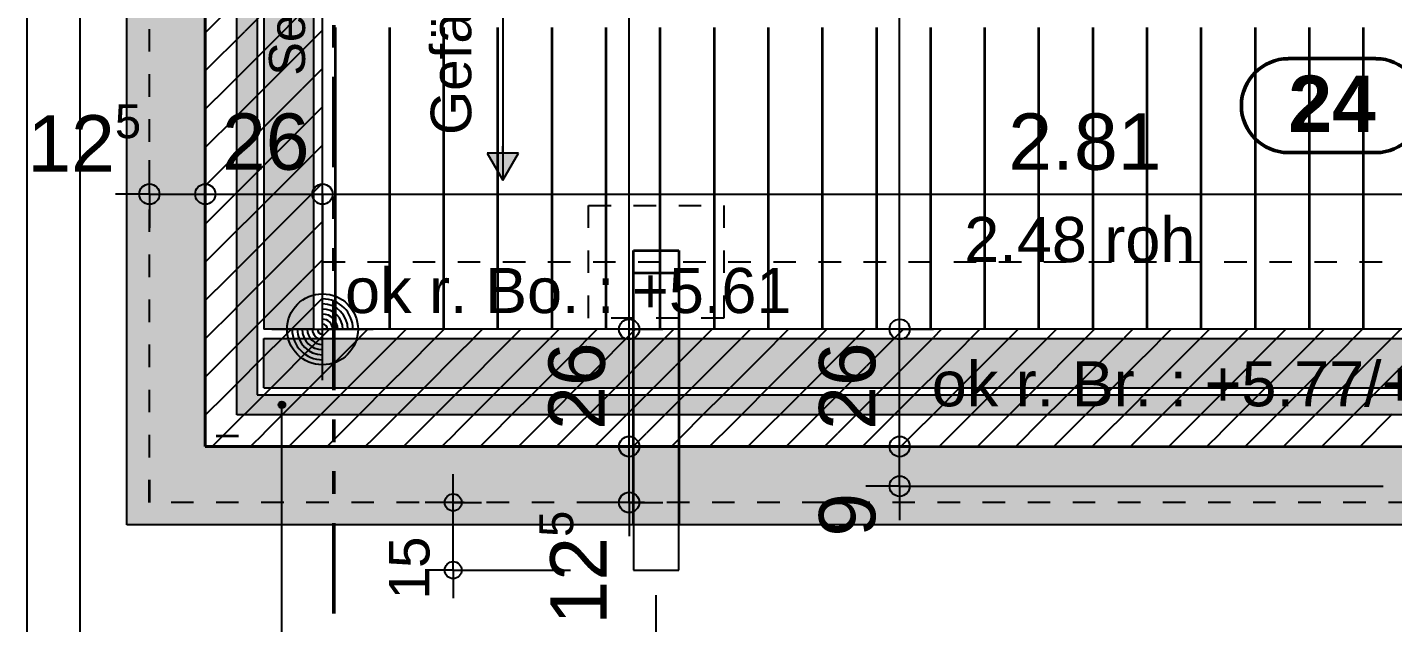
# Model space of a CAD drawing. Header units: centimetres. Extents: x 0.3 to 84.3, y 0.3 to 59.7.
# Drawn here: x 30.55 to 36.61, y 10.26 to 12.9 of the extents above; entities that cross this region are included whole.
import ezdxf

# ---------------------------------------------------------------- set-up
doc = ezdxf.new("R2010")
doc.units = ezdxf.units.CM
for name, pattern in [('AUSGEZOGEN', [0]), ('KURZGESTRICHELT', [0.25, 0.15, -0.1]), ('LINIE_17', [0.05, 0, -0.05]), ('LINIE_23', [0.79, 0.4, -0.13, 0, -0.13, 0, -0.13]), ('PHANTOM', [63.5, 31.75, -6.35, 6.35, -6.35, 6.35, -6.35]), ('PUNKT', [6.35, 0, -6.35]), ('RAND', [44.45, 12.7, -6.35, 12.7, -6.35, 0, -6.35]), ('VERDECKT', [9.525, 6.35, -3.175])]:
    doc.linetypes.add(name, pattern=pattern)
for name, color, linetype, lineweight in [('Ausbau Raeume', 7, 'AUSGEZOGEN', 35), ('Bauachsen grob', 7, 'RAND', 25), ('Beton Ansicht', 7, 'AUSGEZOGEN', 25), ('Beton verdeckt vorne', 7, 'KURZGESTRICHELT', 25), ('Bodenplatte', 7, 'AUSGEZOGEN', 35), ('Decke', 7, 'AUSGEZOGEN', 35), ('Detailmasse', 7, 'AUSGEZOGEN', 25), ('Dichtung', 240, 'AUSGEZOGEN', 25), ('Entwaesserungsb._ Retentionb', 251, 'AUSGEZOGEN', 50), ('Holz Fassadenverkleidung', 7, 'AUSGEZOGEN', 35), ('Holzgelaender', 7, 'AUSGEZOGEN', 50), ('Konstruktion oben', 7, 'VERDECKT', 25), ('Rolladen', 7, 'AUSGEZOGEN', 25), ('Spengler', 7, 'AUSGEZOGEN', 35), ('Text Koten', 7, 'AUSGEZOGEN', 50), ('Text Werkplan Ausfuehrung', 7, 'AUSGEZOGEN', 50), ('Vorhangbrett', 7, 'AUSGEZOGEN', 25), ('Werkplan- Ausfuehrungsmasse', 7, 'AUSGEZOGEN', 25)]:
    doc.layers.add(name, color=color, linetype=linetype, lineweight=lineweight)
doc.styles.add('ARIAL', font='ARIAL.TTF')

msp = doc.modelspace()

# ---------------------------------------------------------------- hatches: boundary and pattern name
at = {"layer": 'Entwaesserungsb._ Retentionb', "linetype": 'AUSGEZOGEN', "lineweight": 25}
msp.add_hatch(color=7, dxfattribs=at).paths.add_polyline_path([(32.591, 12.3462), (32.66, 12.2262), (32.729, 12.3462)])
at = {"layer": 'Holzgelaender', "linetype": 'AUSGEZOGEN', "lineweight": 25, "true_color": 0xe3e3e3}
msp.add_hatch(color=254, dxfattribs=at).paths.add_polyline_path([(31.48, 15.518), (31.48, 11.184), (37.28, 11.184), (37.28, 11.274), (31.57, 11.274), (31.57, 15.518)])
at = {"layer": 'Rolladen', "linetype": 'AUSGEZOGEN', "lineweight": 25, "true_color": 0xf2edfc}
for points in [[(31.6, 15.578), (31.6, 11.564), (31.82, 11.564), (31.82, 15.578)], [(31.6, 11.304), (37.32, 11.304), (37.32, 11.524), (31.6, 11.524)]]:
    msp.add_hatch(color=7, dxfattribs=at).paths.add_polyline_path(points)
at = {"layer": 'Spengler', "linetype": 'AUSGEZOGEN', "lineweight": 25, "true_color": 0xfafafa}
msp.add_hatch(color=7, dxfattribs=at).paths.add_polyline_path([(30.992, 15.618), (30.992, 10.696), (37.38, 10.696), (37.38, 11.044), (31.34, 11.044), (31.34, 15.618)])
at = {"layer": 'Text Werkplan Ausfuehrung', "linetype": 'AUSGEZOGEN', "lineweight": 25}
for points in [[(31.665, 11.229), (31.695, 11.229), (31.6929, 11.2365)], [(31.665, 11.229), (31.6929, 11.2365), (31.6671, 11.2365)], [(31.6671, 11.2215), (31.695, 11.229), (31.665, 11.229)], [(31.6671, 11.2365), (31.6929, 11.2365), (31.6875, 11.2419)], [(31.6671, 11.2365), (31.6875, 11.2419), (31.6725, 11.2419)], [(31.6671, 11.2215), (31.6929, 11.2215), (31.695, 11.229)], [(31.6725, 11.2161), (31.6929, 11.2215), (31.6671, 11.2215)], [(31.6725, 11.2419), (31.6875, 11.2419), (31.68, 11.244)], [(31.6725, 11.2161), (31.6875, 11.2161), (31.6929, 11.2215)], [(31.6875, 11.2161), (31.6725, 11.2161), (31.68, 11.214)]]:
    msp.add_hatch(color=7, dxfattribs=at).paths.add_polyline_path(points)

# ---------------------------------------------------------------- linework, layer by layer
at = {"layer": 'Ausbau Raeume', "color": 254, "linetype": 'AUSGEZOGEN', "lineweight": 35}
for p, q in [((31.9182, 12.1846), (31.9182, 12.9032)), ((32.1582, 12.1846), (32.1582, 12.9032)), ((32.3982, 12.1846), (32.3982, 12.9032)), ((32.6382, 12.1846), (32.6382, 12.9032)), ((32.8782, 12.1846), (32.8782, 12.9032)), ((33.1182, 12.1846), (33.1182, 12.9032)), ((33.3582, 12.1846), (33.3582, 12.9032)), ((33.5982, 12.1846), (33.5982, 12.9032)), ((33.8382, 12.1846), (33.8382, 12.9032)), ((34.0782, 12.1846), (34.0782, 12.9032)), ((34.3182, 12.1846), (34.3182, 12.9032)), ((34.5582, 12.1846), (34.5582, 12.9032)), ((34.7982, 12.1846), (34.7982, 12.9032)), ((35.0382, 12.1846), (35.0382, 12.9032)), ((35.2782, 12.1846), (35.2782, 12.9032)), ((35.5182, 12.1846), (35.5182, 12.9032)), ((35.7582, 12.1846), (35.7582, 12.9032)), ((35.9982, 12.1846), (35.9982, 12.9032)), ((36.2382, 12.1846), (36.2382, 12.9032)), ((36.4782, 12.1846), (36.4782, 12.9032)), ((31.9182, 11.564), (31.9182, 12.1832)), ((32.1582, 11.564), (32.1582, 12.1832)), ((32.3982, 11.564), (32.3982, 12.1832)), ((32.6382, 11.564), (32.6382, 12.1832)), ((32.8782, 11.564), (32.8782, 12.1832)), ((33.1182, 11.564), (33.1182, 12.1832)), ((33.3582, 11.564), (33.3582, 12.1832)), ((33.5982, 11.564), (33.5982, 12.1832)), ((33.8382, 11.564), (33.8382, 12.1832)), ((34.0782, 11.564), (34.0782, 12.1832)), ((34.3182, 11.564), (34.3182, 12.1832)), ((34.5582, 11.564), (34.5582, 12.1832)), ((34.7982, 11.564), (34.7982, 12.1832)), ((35.0382, 11.564), (35.0382, 12.1832)), ((35.2782, 11.564), (35.2782, 12.1832)), ((35.5182, 11.564), (35.5182, 12.1832)), ((35.7582, 11.564), (35.7582, 12.1832)), ((35.9982, 11.564), (35.9982, 12.1832)), ((36.2382, 11.564), (36.2382, 12.1832)), ((36.4782, 11.564), (36.4782, 12.1832))]:
    msp.add_line(p, q, dxfattribs=at)
at = {"layer": 'Bauachsen grob', "color": 32, "linetype": 'LINIE_23', "lineweight": 50, "true_color": 0xc36e14}
msp.add_line((31.91, 1.394), (31.91, 57.974), dxfattribs=at)
at = {"layer": 'Beton Ansicht', "color": 7, "linetype": 'AUSGEZOGEN', "lineweight": 25}
for p, q in [((31.86, 11.564), (31.86, 15.618)), ((37.48, 11.564), (31.86, 11.564))]:
    msp.add_line(p, q, dxfattribs=at)
at = {"layer": 'Beton verdeckt vorne', "color": 7, "linetype": 'VERDECKT', "lineweight": 25}
for p, q in [((31.34, 11.044), (31.34, 15.954)), ((37.48, 11.044), (31.34, 11.044))]:
    msp.add_line(p, q, dxfattribs=at)
at = {"layer": 'Bodenplatte', "color": 92, "linetype": 'VERDECKT', "lineweight": 35, "true_color": 0x00c600}
for p, q in [((31.34, 11.044), (31.34, 15.954)), ((63.04, 11.044), (31.34, 11.044))]:
    msp.add_line(p, q, dxfattribs=at)
at = {"layer": 'Decke', "color": 92, "linetype": 'PHANTOM', "lineweight": 35, "true_color": 0x00c600}
for p, q in [((31.34, 15.954), (31.34, 11.044)), ((31.34, 11.044), (63.04, 11.044))]:
    msp.add_line(p, q, dxfattribs=at)
at = {"layer": 'Detailmasse', "color": 240, "linetype": 'AUSGEZOGEN', "lineweight": 25}
for p, q in [((32.44, 10.796), (32.44, 10.921)), ((32.44, 10.796), (32.315, 10.796)), ((32.44, 10.796), (32.565, 10.796)), ((32.44, 10.796), (32.44, 10.796)), ((32.44, 10.496), (32.44, 10.796)), ((32.44, 10.496), (32.315, 10.496)), ((32.44, 10.496), (32.565, 10.496)), ((32.44, 10.496), (32.96, 10.496)), ((32.44, 10.496), (32.44, 10.371))]:
    msp.add_line(p, q, dxfattribs=at)
msp.add_lwpolyline([(33.34, 8.784), (33.34, 8.854), (33.34, 8.854), (33.34, 8.854), (33.34, 8.854), (33.34, 8.854), (33.34, 8.854), (33.34, 8.854), (33.34, 8.854), (33.34, 10.384)], dxfattribs=at)
for centre in [(32.44, 10.796), (32.44, 10.496)]:
    msp.add_circle(centre, 0.0375, dxfattribs=at)
at = {"layer": 'Dichtung', "color": 21, "linetype": 'AUSGEZOGEN', "lineweight": 25, "true_color": 0xffa8a8}
for p, q in [((31.5163, 12.8863), (31.728, 13.098)), ((31.34, 12.8798), (31.431, 12.9707)), ((31.6011, 12.8015), (31.8128, 13.0132)), ((31.34, 12.7101), (31.5158, 12.8859)), ((31.686, 12.7166), (31.86, 12.8906)), ((31.389, 12.5893), (31.6007, 12.801)), ((31.7708, 12.6318), (31.86, 12.7209)), ((31.4738, 12.5045), (31.6855, 12.7162)), ((31.5587, 12.4196), (31.7704, 12.6313)), ((31.34, 12.5404), (31.3885, 12.5889)), ((31.6435, 12.3348), (31.8552, 12.5465)), ((31.8557, 12.5469), (31.86, 12.5512)), ((31.34, 12.3706), (31.4734, 12.504)), ((31.3465, 12.2075), (31.5583, 12.4192)), ((31.7284, 12.2499), (31.86, 12.3815)), ((31.4314, 12.1226), (31.6431, 12.3343)), ((31.5163, 12.0378), (31.728, 12.2495)), ((31.34, 12.2009), (31.3461, 12.2071)), ((31.8132, 12.1651), (31.86, 12.2118)), ((31.34, 12.0312), (31.431, 12.1222)), ((31.6011, 11.9529), (31.8128, 12.1646)), ((31.34, 11.8615), (31.5158, 12.0374)), ((31.686, 11.8681), (31.86, 12.0421)), ((31.389, 11.7408), (31.6007, 11.9525)), ((31.7708, 11.7832), (31.86, 11.8724)), ((31.4738, 11.6559), (31.6855, 11.8677)), ((31.5587, 11.5711), (31.7704, 11.7828)), ((31.34, 11.6918), (31.3885, 11.7404)), ((31.6435, 11.4862), (31.8552, 11.6979)), ((31.8557, 11.6984), (31.86, 11.7027)), ((31.34, 11.5221), (31.4734, 11.6555)), ((31.3465, 11.359), (31.5583, 11.5707)), ((31.7284, 11.4014), (31.891, 11.564)), ((31.8132, 11.3165), (32.0249, 11.5282)), ((32.0254, 11.5287), (32.0607, 11.564)), ((32.1102, 11.4438), (32.2304, 11.564)), ((32.1951, 11.359), (32.4001, 11.564)), ((32.4921, 11.4862), (32.5698, 11.564)), ((32.5769, 11.4014), (32.7395, 11.564)), ((32.6618, 11.3165), (32.8735, 11.5282)), ((32.8739, 11.5287), (32.9092, 11.564)), ((32.9587, 11.4438), (33.0789, 11.564)), ((33.0436, 11.359), (33.2486, 11.564)), ((33.3406, 11.4862), (33.4183, 11.564)), ((33.4254, 11.4014), (33.5881, 11.564)), ((33.5103, 11.3165), (33.722, 11.5282)), ((33.7224, 11.5287), (33.7578, 11.564)), ((33.8073, 11.4438), (33.9275, 11.564)), ((33.8921, 11.359), (34.0972, 11.564)), ((34.1891, 11.4862), (34.2669, 11.564)), ((34.274, 11.4014), (34.4366, 11.564)), ((34.3588, 11.3165), (34.5705, 11.5282)), ((34.571, 11.5287), (34.6063, 11.564)), ((34.6558, 11.4438), (34.776, 11.564)), ((34.7407, 11.359), (34.9457, 11.564)), ((35.0376, 11.4862), (35.1154, 11.564)), ((35.1225, 11.4014), (35.2851, 11.564)), ((35.2073, 11.3165), (35.4191, 11.5282)), ((35.4195, 11.5287), (35.4548, 11.564)), ((35.5043, 11.4438), (35.6245, 11.564)), ((35.5892, 11.359), (35.7942, 11.564)), ((35.8862, 11.4862), (35.9639, 11.564)), ((35.971, 11.4014), (36.1336, 11.564)), ((36.0559, 11.3165), (36.2676, 11.5282)), ((36.268, 11.5287), (36.3033, 11.564)), ((36.3529, 11.4438), (36.473, 11.564)), ((36.4377, 11.359), (36.6428, 11.564)), ((31.4314, 11.2741), (31.6431, 11.4858)), ((32.2799, 11.2741), (32.4916, 11.4858)), ((33.1285, 11.2741), (33.3402, 11.4858)), ((33.977, 11.2741), (34.1887, 11.4858)), ((34.8255, 11.2741), (35.0372, 11.4858)), ((35.674, 11.2741), (35.8857, 11.4858)), ((36.5226, 11.2741), (36.7343, 11.4858)), ((31.5163, 11.1893), (31.728, 11.401)), ((31.8981, 11.2317), (32.1098, 11.4434)), ((32.3648, 11.1893), (32.5765, 11.401)), ((32.7466, 11.2317), (32.9583, 11.4434)), ((33.2133, 11.1893), (33.425, 11.401)), ((33.5951, 11.2317), (33.8069, 11.4434)), ((34.0618, 11.1893), (34.2735, 11.401)), ((34.4437, 11.2317), (34.6554, 11.4434)), ((34.9104, 11.1893), (35.1221, 11.401)), ((35.2922, 11.2317), (35.5039, 11.4434)), ((35.7589, 11.1893), (35.9706, 11.401)), ((36.1407, 11.2317), (36.3524, 11.4434)), ((31.34, 11.3524), (31.3461, 11.3585)), ((31.9829, 11.1468), (32.1946, 11.3585)), ((32.8315, 11.1468), (33.0432, 11.3585)), ((33.68, 11.1468), (33.8917, 11.3585)), ((34.5285, 11.1468), (34.7402, 11.3585)), ((35.3771, 11.1468), (35.5888, 11.3585)), ((36.2256, 11.1468), (36.4373, 11.3585)), ((31.34, 11.1827), (31.431, 11.2737)), ((31.6011, 11.1044), (31.8128, 11.3161)), ((32.0678, 11.062), (32.2795, 11.2737)), ((32.4496, 11.1044), (32.6613, 11.3161)), ((32.9163, 11.062), (33.128, 11.2737)), ((33.2982, 11.1044), (33.5099, 11.3161)), ((33.7649, 11.062), (33.9766, 11.2737)), ((34.1467, 11.1044), (34.3584, 11.3161)), ((34.6134, 11.062), (34.8251, 11.2737)), ((34.9952, 11.1044), (35.2069, 11.3161)), ((35.4619, 11.062), (35.6736, 11.2737)), ((35.8437, 11.1044), (36.0555, 11.3161)), ((36.3104, 11.062), (36.5221, 11.2737)), ((31.7104, 11.044), (31.8977, 11.2313)), ((32.5589, 11.044), (32.7462, 11.2313)), ((33.4075, 11.044), (33.5947, 11.2313)), ((34.256, 11.044), (34.4432, 11.2313)), ((35.1045, 11.044), (35.2918, 11.2313)), ((35.953, 11.044), (36.1403, 11.2313)), ((31.371, 11.044), (31.5158, 11.1888)), ((31.8801, 11.044), (31.9825, 11.1464)), ((32.2195, 11.044), (32.3644, 11.1888)), ((32.7286, 11.044), (32.831, 11.1464)), ((33.0681, 11.044), (33.2129, 11.1888)), ((33.5772, 11.044), (33.6796, 11.1464)), ((33.9166, 11.044), (34.0614, 11.1888)), ((34.4257, 11.044), (34.5281, 11.1464)), ((34.7651, 11.044), (34.9099, 11.1888)), ((35.2742, 11.044), (35.3766, 11.1464)), ((35.6136, 11.044), (35.7585, 11.1888)), ((36.1228, 11.044), (36.2252, 11.1464)), ((36.4622, 11.044), (36.607, 11.1888)), ((31.5407, 11.044), (31.6007, 11.104)), ((32.3892, 11.044), (32.4492, 11.104)), ((33.2378, 11.044), (33.2977, 11.104)), ((34.0863, 11.044), (34.1463, 11.104)), ((34.9348, 11.044), (34.9948, 11.104)), ((35.7833, 11.044), (35.8433, 11.104)), ((32.0498, 11.044), (32.0674, 11.0615)), ((32.8983, 11.044), (32.9159, 11.0615)), ((33.7469, 11.044), (33.7644, 11.0615)), ((34.5954, 11.044), (34.613, 11.0615)), ((35.4439, 11.044), (35.4615, 11.0615)), ((36.2925, 11.044), (36.31, 11.0615))]:
    msp.add_line(p, q, dxfattribs=at)
at = {"layer": 'Entwaesserungsb._ Retentionb', "color": 7, "linetype": 'AUSGEZOGEN', "lineweight": 25}
for p, q in [((32.66, 14.4752), (32.66, 12.2262)), ((32.66, 12.3462), (32.66, 12.3762)), ((32.729, 12.3462), (32.591, 12.3462)), ((32.591, 12.3462), (32.66, 12.2262)), ((32.66, 12.2262), (32.729, 12.3462)), ((32.66, 12.2262), (32.66, 12.2262)), ((32.66, 12.2262), (32.66, 12.2262)), ((32.66, 12.2262), (32.66, 12.2262))]:
    msp.add_line(p, q, dxfattribs=at)
at = {"layer": 'Entwaesserungsb._ Retentionb', "color": 7, "linetype": 'LINIE_17', "lineweight": 25}
msp.add_line((31.86, 11.864), (46.96, 11.864), dxfattribs=at)
at = {"layer": 'Holz Fassadenverkleidung', "color": 7, "linetype": 'LINIE_17', "lineweight": 25}
for p, q in [((31.092, 10.796), (31.092, 19.354)), ((63.288, 10.796), (31.092, 10.796))]:
    msp.add_line(p, q, dxfattribs=at)
at = {"layer": 'Holzgelaender', "color": 7, "linetype": 'AUSGEZOGEN', "lineweight": 25}
for p, q in [((31.48, 11.184), (31.48, 15.518)), ((31.57, 15.518), (31.57, 11.274)), ((31.57, 11.274), (37.28, 11.274)), ((37.28, 11.184), (31.48, 11.184))]:
    msp.add_line(p, q, dxfattribs=at)
at = {"layer": 'Konstruktion oben', "color": 7, "linetype": 'PUNKT', "lineweight": 35}
for p, q in [((31.092, 10.796), (31.092, 19.354)), ((31.388, 15.618), (31.388, 11.092)), ((31.388, 11.092), (37.38, 11.092)), ((63.288, 10.796), (31.092, 10.796))]:
    msp.add_line(p, q, dxfattribs=at)
at = {"layer": 'Rolladen', "color": 202, "linetype": 'PHANTOM', "lineweight": 25}
for p, q in [((31.6, 15.578), (31.6, 11.564)), ((31.82, 15.578), (31.82, 11.564)), ((31.82, 11.564), (31.6, 11.564)), ((31.6, 11.304), (31.6, 11.524)), ((31.6, 11.524), (37.32, 11.524)), ((31.6, 11.304), (37.32, 11.304))]:
    msp.add_line(p, q, dxfattribs=at)
at = {"layer": 'Spengler', "color": 7, "linetype": 'AUSGEZOGEN', "lineweight": 25}
for p, q in [((30.992, 10.696), (30.992, 15.618)), ((31.34, 11.044), (31.34, 15.618)), ((37.38, 11.044), (31.34, 11.044)), ((37.38, 10.696), (30.992, 10.696))]:
    msp.add_line(p, q, dxfattribs=at)
at = {"layer": 'Spengler', "color": 240, "linetype": 'LINIE_17', "lineweight": 25}
for p, q in [((33.04, 12.114), (33.64, 12.114)), ((33.04, 11.614), (33.04, 12.114)), ((33.64, 12.114), (33.64, 11.614)), ((33.64, 11.614), (33.04, 11.614))]:
    msp.add_line(p, q, dxfattribs=at)
at = {"layer": 'Spengler', "color": 240, "linetype": 'VERDECKT', "lineweight": 35}
for p, q in [((33.24, 11.914), (33.44, 11.914)), ((33.24, 10.696), (33.24, 11.914)), ((33.44, 11.914), (33.44, 10.696)), ((33.24, 11.814), (33.44, 11.814))]:
    msp.add_line(p, q, dxfattribs=at)
at = {"layer": 'Spengler', "color": 240, "linetype": 'AUSGEZOGEN', "lineweight": 25}
for p, q in [((33.24, 10.696), (33.24, 10.496)), ((33.44, 10.496), (33.44, 10.696)), ((33.24, 10.496), (33.44, 10.496))]:
    msp.add_line(p, q, dxfattribs=at)
at = {"layer": 'Text Koten', "color": 240, "linetype": 'AUSGEZOGEN', "lineweight": 25}
for p, q in [((31.86, 11.339), (31.86, 11.789)), ((31.86, 11.339), (31.86, 11.789)), ((31.86, 11.4065), (31.86, 11.7215)), ((31.86, 11.4065), (31.86, 11.7215)), ((31.635, 11.564), (32.085, 11.564)), ((31.635, 11.564), (32.085, 11.564)), ((31.7027, 11.564), (32.0175, 11.564)), ((31.7027, 11.564), (32.0175, 11.564))]:
    msp.add_line(p, q, dxfattribs=at)
msp.add_circle((31.86, 11.564), 0.1575, dxfattribs=at)
msp.add_circle((31.86, 11.564), 0.1575, dxfattribs=at)
for radius, start, end in [(0.135, 0, 90), (0.135, 0, 90), (0.1125, 0, 90), (0.1125, 0, 90), (0.09, 0, 90), (0.09, 0, 90), (0.0675, 0, 90), (0.0675, 0, 90), (0.045, 0, 90), (0.045, 0, 90), (0.0225, 0, 90), (0.0225, 0, 90), (0.135, 180, 270), (0.135, 180, 270), (0.1125, 180, 270), (0.1125, 180, 270), (0.09, 180, 270), (0.09, 180, 270), (0.0675, 180, 270), (0.0675, 180, 270), (0.045, 180, 270), (0.045, 180, 270), (0.0225, 180, 270), (0.0225, 180, 270)]:
    msp.add_arc((31.86, 11.564), radius, start, end, dxfattribs=at)
at = {"layer": 'Text Werkplan Ausfuehrung', "color": 240, "linetype": 'AUSGEZOGEN', "lineweight": 25}
msp.add_line((30.5504, 9.9233), (30.5504, 14.854), dxfattribs=at)
at = {"layer": 'Text Werkplan Ausfuehrung', "color": 8, "linetype": 'AUSGEZOGEN', "lineweight": 25, "true_color": 0x737373}
msp.add_line((30.7855, 9.2353), (30.7855, 14.4011), dxfattribs=at)
at = {"layer": 'Text Werkplan Ausfuehrung', "color": 240, "linetype": 'AUSGEZOGEN', "lineweight": 50}
for p, q in [((36.5326, 12.7648), (36.1442, 12.7648)), ((36.5326, 12.3481), (36.1442, 12.3481))]:
    msp.add_line(p, q, dxfattribs=at)
at = {"layer": 'Text Werkplan Ausfuehrung', "color": 7, "linetype": 'AUSGEZOGEN', "lineweight": 25}
for p, q in [((31.665, 11.229), (31.665, 11.229)), ((31.68, 11.244), (31.68, 11.244)), ((31.68, 9.9233), (31.68, 11.229)), ((31.68, 11.214), (31.68, 11.214)), ((31.695, 11.229), (31.695, 11.229))]:
    msp.add_line(p, q, dxfattribs=at)
msp.add_circle((31.68, 11.229), 0.015, dxfattribs=at)
at = {"layer": 'Text Werkplan Ausfuehrung', "color": 240, "linetype": 'AUSGEZOGEN', "lineweight": 50}
for centre, start, end in [((36.1442, 12.5564), 90, 270), ((36.5326, 12.5564), 270, 90)]:
    msp.add_arc(centre, 0.2083, start, end, dxfattribs=at)
at = {"layer": 'Werkplan- Ausfuehrungsmasse', "color": 7, "linetype": 'AUSGEZOGEN', "lineweight": 25}
for p, q in [((34.42, 11.564), (34.42, 16.114)), ((31.092, 12.164), (31.092, 12.314)), ((31.34, 12.164), (31.34, 12.314)), ((31.86, 12.164), (31.86, 12.314)), ((31.092, 12.164), (30.942, 12.164)), ((31.092, 12.164), (31.092, 12.014)), ((31.092, 12.164), (31.092, 12.164)), ((31.092, 12.164), (31.34, 12.164)), ((31.34, 12.164), (31.34, 12.014)), ((31.34, 12.164), (31.34, 12.164)), ((31.86, 12.164), (31.86, 12.014)), ((33.22, 11.564), (33.07, 11.564)), ((33.22, 11.564), (33.37, 11.564)), ((33.22, 11.564), (33.22, 11.564)), ((33.22, 11.044), (33.22, 11.564)), ((34.42, 11.564), (34.27, 11.564)), ((34.42, 11.564), (34.57, 11.564)), ((34.42, 11.564), (34.42, 11.564)), ((34.42, 11.044), (34.42, 11.564)), ((33.22, 11.044), (33.07, 11.044)), ((33.22, 11.044), (33.37, 11.044)), ((33.22, 11.044), (33.22, 11.044)), ((33.22, 10.796), (33.22, 11.044)), ((34.42, 11.044), (34.27, 11.044)), ((34.42, 11.044), (34.57, 11.044)), ((34.42, 11.044), (34.42, 11.044)), ((34.42, 10.868), (34.42, 11.044)), ((34.42, 10.868), (34.27, 10.868)), ((34.42, 10.868), (34.57, 10.868)), ((34.42, 10.868), (36.5646, 10.868)), ((34.42, 10.868), (34.42, 10.718)), ((33.22, 10.796), (33.07, 10.796)), ((33.22, 10.796), (33.37, 10.796)), ((33.22, 10.796), (33.22, 10.796)), ((33.22, 10.796), (33.22, 10.646))]:
    msp.add_line(p, q, dxfattribs=at)
for points in [[(33.22, 11.564), (33.22, 11.6606), (33.22, 11.6606), (33.22, 13.3212), (33.22, 13.3212), (33.22, 14.6713), (33.22, 14.6713), (33.22, 15.618)], [(31.34, 12.164), (31.4072, 12.164), (31.4072, 12.164), (31.86, 12.164)], [(31.86, 12.164), (31.86, 12.1082), (31.86, 12.1082), (31.86, 11.724)], [(31.86, 12.164), (35.6914, 12.164), (35.6914, 12.164), (36.8425, 12.164), (36.8425, 12.164), (37.48, 12.164)]]:
    msp.add_lwpolyline(points, dxfattribs=at)
for centre in [(31.092, 12.164), (31.34, 12.164), (31.86, 12.164), (33.22, 11.564), (34.42, 11.564), (33.22, 11.044), (34.42, 11.044), (34.42, 10.868), (33.22, 10.796)]:
    msp.add_circle(centre, 0.045, dxfattribs=at)

# ---------------------------------------------------------------- texts
at = {"layer": 'Detailmasse', "color": 240, "linetype": 'AUSGEZOGEN', "lineweight": 35, "insert": (32.3369, 10.365), "char_height": 0.18, "width": 0.09, "attachment_point": 7, "rotation": 90, "style": 'ARIAL'}
msp.add_mtext('15', dxfattribs=at)
at = {"layer": 'Entwaesserungsb._ Retentionb', "color": 7, "linetype": 'AUSGEZOGEN', "lineweight": 35, "insert": (32.574, 12.4262), "char_height": 0.18, "width": 0.09, "attachment_point": 7, "rotation": 90, "style": 'ARIAL'}
msp.add_mtext('Gefälle\\~2.0%\\~(roh)', dxfattribs=at)
at = {"layer": 'Text Koten', "color": 7, "linetype": 'AUSGEZOGEN', "lineweight": 35, "char_height": 0.2, "width": 0.1, "attachment_point": 7, "style": 'ARIAL'}
for s, insert in [('ok\\~r.\\~Bo.\\~:\\~+5.61', (31.96, 11.6333)), ('ok\\~r.\\~Br.\\~:\\~+5.77/+5.76', (34.5625, 11.2196))]:
    msp.add_mtext(s, dxfattribs=dict(at, insert=insert))
at = {"layer": 'Text Werkplan Ausfuehrung', "color": 240, "linetype": 'AUSGEZOGEN', "lineweight": 50, "insert": (36.1442, 12.4398), "char_height": 0.25, "width": 0.125, "attachment_point": 7, "style": 'ARIAL'}
msp.add_mtext('\\fArial|i0|b1|c0|p0;24', dxfattribs=at)
at = {"layer": 'Vorhangbrett', "color": 191, "linetype": 'AUSGEZOGEN', "lineweight": 35, "true_color": 0xbe96ea, "insert": (31.7847, 12.689), "char_height": 0.16, "width": 0.08, "attachment_point": 7, "rotation": 90, "style": 'ARIAL'}
msp.add_mtext('Senkrechtmarkise', dxfattribs=at)
at = {"layer": 'Werkplan- Ausfuehrungsmasse', "color": 7, "linetype": 'AUSGEZOGEN', "lineweight": 50, "attachment_point": 7, "style": 'ARIAL'}
for s, insert, char_height, width in [('5', (30.9388, 12.4098), 0.15, 0.075), ('12', (30.5504, 12.264), 0.25, 0.125), ('26', (31.4138, 12.2683), 0.25, 0.125), ('2.81', (34.9022, 12.2683), 0.25, 0.125)]:
    msp.add_mtext(s, dxfattribs=dict(at, insert=insert, char_height=char_height, width=width))
at = {"layer": 'Werkplan- Ausfuehrungsmasse', "color": 7, "linetype": 'AUSGEZOGEN', "lineweight": 35, "insert": (34.7069, 11.8598), "char_height": 0.2, "width": 0.1, "attachment_point": 7, "style": 'ARIAL'}
msp.add_mtext('2.48\\~roh', dxfattribs=at)
at = {"layer": 'Werkplan- Ausfuehrungsmasse', "color": 7, "linetype": 'AUSGEZOGEN', "lineweight": 50, "attachment_point": 7, "rotation": 90, "style": 'ARIAL'}
for s, insert, char_height, width in [('26', (33.1157, 11.1178), 0.25, 0.125), ('26', (34.3157, 11.1178), 0.25, 0.125), ('9', (34.3157, 10.6441), 0.25, 0.125), ('5', (32.9742, 10.6428), 0.15, 0.075), ('12', (33.12, 10.2544), 0.25, 0.125)]:
    msp.add_mtext(s, dxfattribs=dict(at, insert=insert, char_height=char_height, width=width))

doc.saveas('drawing.dxf')
